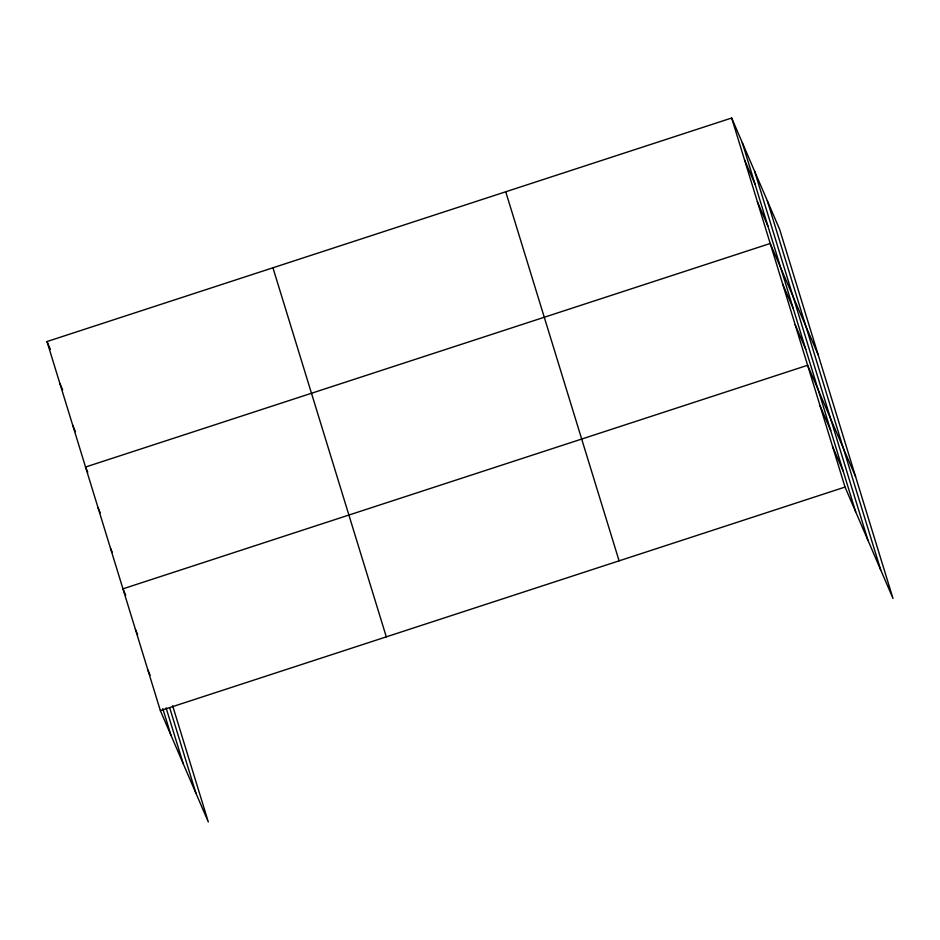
<?xml version="1.0" encoding="UTF-8"?>
<svg xmlns="http://www.w3.org/2000/svg" width="940" height="940" viewBox="0 0 940 940"><rect width="100%" height="100%" fill="white"/><g stroke="black" fill="none" stroke-linecap="round" stroke-linejoin="round"><path stroke-width="1.41" d="M172.643 705.799L208.328 821.995L160.364 710.628L47 341.549L731.673 118.005L779.636 229.372L893 598.451L845.036 487.073L731.673 118.005M160.364 710.628L845.036 487.073M744.527 159.835L755.125 184.44M757.37 201.654L767.968 226.27M818.188 354.862L770.212 243.484L85.54 467.039L87.773 472.221M782.691 284.08L793.289 308.696M795.158 324.688L805.756 349.292M855.588 476.662L807.625 365.284L122.952 588.828L125.737 595.302M820.091 405.88L830.69 430.497M832.57 446.477L843.168 471.093M47 341.549L50.349 349.316M59.843 383.379L62.639 389.853M72.697 425.209L75.482 431.683M98.007 507.635L100.239 512.817M110.485 548.231L112.154 552.121M135.419 629.424L137.651 634.606M147.886 670.02L150.118 675.202M767.31 200.749L880.674 569.816M754.609 171.245L867.961 540.324M742.271 142.61L855.635 511.689M505.732 191.772L619.096 560.851M272.941 267.783L386.305 636.85M169.764 707.973L195.99 793.372M166.086 707.867L183.288 763.868M162.796 708.643L170.963 735.233"/></g></svg>
